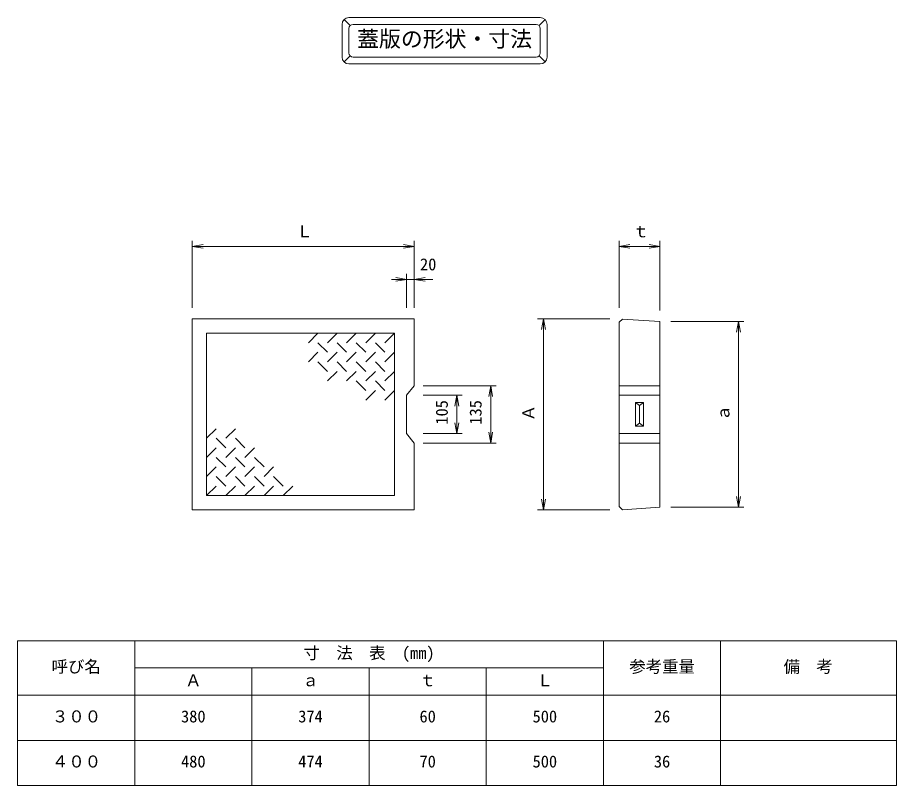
# Model space of a CAD drawing. Units: millimetres, scale not verified. Extents: x 5847 to 22386, y 2924 to 10641.
# Drawn here: x 15955 to 22386, y 2924 to 8547 of the extents above; entities that cross this region are included whole.
import ezdxf
from ezdxf.enums import TextEntityAlignment as Align

# ---------------------------------------------------------------- set-up
doc = ezdxf.new("R2010")
doc.units = ezdxf.units.MM
doc.layers.add('0_2', color=4, linetype='Continuous', lineweight=18)
doc.styles.add('ＭＳ ゴシック-5.0-0.0', font='')
doc.styles.get('ＭＳ ゴシック-5.0-0.0').set_extended_font_data('ＭＳ ゴシック-5.0-0.0')

msp = doc.modelspace()

# ---------------------------------------------------------------- linework, layer by layer
at = {"layer": '0_2'}
for p, q in [((18329.883, 8497.078), (18329.883, 8257.078)), ((18388.67, 8488.291), (18344.528, 8532.434)), ((18379.883, 8547.078), (19779.883, 8547.078)), ((18409.883, 8497.078), (19749.883, 8497.078)), ((19771.096, 8488.292), (19815.238, 8532.434)), ((19829.883, 8257.078), (19829.883, 8497.078)), ((18379.883, 8467.078), (18379.883, 8287.078)), ((19779.883, 8467.078), (19779.883, 8287.078)), ((18388.67, 8265.865), (18344.528, 8221.723)), ((18409.883, 8257.078), (19749.883, 8257.078)), ((19771.096, 8265.865), (19815.238, 8221.723)), ((18379.883, 8207.078), (19779.883, 8207.078)), ((17233.589, 6421.071), (17233.589, 6911.674)), ((17233.589, 6871.674), (17312.374, 6885.566)), ((18858.248, 6871.674), (18779.463, 6885.566)), ((18858.248, 6421.071), (18858.248, 6911.674)), ((20356.189, 6421.071), (20356.189, 6911.674)), ((20356.189, 6871.674), (20434.973, 6885.566)), ((20656.189, 6871.674), (20577.404, 6885.566)), ((20656.189, 6401.071), (20656.189, 6911.674)), ((17233.589, 6871.674), (18858.248, 6871.674)), ((17233.589, 6871.674), (17312.374, 6857.782)), ((18858.248, 6871.674), (18779.463, 6857.782)), ((20356.189, 6871.674), (20656.189, 6871.674)), ((20356.189, 6871.674), (20434.973, 6857.782)), ((20656.189, 6871.674), (20577.404, 6857.782)), ((18801.072, 6629.547), (18690.951, 6629.547)), ((18801.072, 6629.547), (18722.288, 6643.439)), ((18801.072, 6629.547), (18722.288, 6615.655)), ((18801.072, 6421.071), (18801.072, 6669.547)), ((18801.072, 6629.547), (18858.248, 6629.547)), ((18858.248, 6629.547), (18937.032, 6643.439)), ((18858.248, 6629.547), (18993.199, 6629.547)), ((18858.248, 6629.547), (18937.032, 6615.655)), ((20289.094, 6341.071), (19760.817, 6341.071)), ((19803.623, 6341.071), (19789.731, 6262.286)), ((19803.623, 6341.071), (19803.623, 4941.071)), ((19803.623, 6341.071), (19817.515, 6262.286)), ((20736.189, 6321.071), (21270.813, 6321.071)), ((21230.813, 6321.071), (21216.922, 6242.286)), ((21230.813, 6321.071), (21230.813, 4961.071)), ((21230.813, 6321.071), (21244.705, 6242.286)), ((17338.589, 6236.071), (17338.589, 5046.071)), ((17338.589, 6236.071), (18713.248, 6236.071)), ((18083.248, 6166.071), (18153.248, 6236.071)), ((18223.248, 6166.071), (18293.248, 6236.071)), ((18363.248, 6166.071), (18433.248, 6236.071)), ((18503.248, 6166.071), (18573.248, 6236.071)), ((18643.248, 6166.071), (18713.248, 6236.071)), ((18713.248, 6236.071), (18713.248, 5046.071)), ((18223.248, 6096.071), (18153.248, 6166.071)), ((18363.248, 6096.071), (18293.248, 6166.071)), ((18433.248, 6166.071), (18503.248, 6096.071)), ((18573.248, 6166.071), (18643.248, 6096.071)), ((18083.248, 6026.071), (18153.248, 6096.071)), ((18223.248, 6026.071), (18293.248, 6096.071)), ((18363.248, 6026.071), (18433.248, 6096.071)), ((18503.248, 6026.071), (18573.248, 6096.071)), ((18643.248, 6026.071), (18713.248, 6096.071)), ((18223.248, 5956.071), (18153.248, 6026.071)), ((18293.248, 6026.071), (18363.248, 5956.071)), ((18433.248, 6026.071), (18503.248, 5956.071)), ((18573.248, 6026.071), (18643.248, 5956.071)), ((18223.248, 5886.071), (18293.248, 5956.071)), ((18363.248, 5886.071), (18433.248, 5956.071)), ((18503.248, 5886.071), (18573.248, 5956.071)), ((18643.248, 5886.071), (18713.248, 5956.071)), ((18503.248, 5816.071), (18433.248, 5886.071)), ((18573.248, 5886.071), (18643.248, 5816.071)), ((18503.248, 5746.071), (18573.248, 5816.071)), ((18643.248, 5746.071), (18713.248, 5816.071)), ((19457.14, 5851.071), (18923.879, 5851.071)), ((19417.14, 5851.071), (19403.248, 5772.286)), ((19417.14, 5851.071), (19417.14, 5431.071)), ((19417.14, 5851.071), (19431.032, 5772.286)), ((20356.189, 5851.071), (20656.189, 5851.071)), ((19209.663, 5781.071), (18923.879, 5781.071)), ((19169.663, 5781.071), (19155.771, 5702.286)), ((19169.663, 5781.071), (19169.663, 5501.071)), ((19169.663, 5781.071), (19183.554, 5702.286)), ((20356.189, 5781.071), (20656.189, 5781.071)), ((20477.223, 5727.135), (20506.189, 5706.335)), ((20477.223, 5727.135), (20535.154, 5727.135)), ((20477.223, 5727.135), (20477.223, 5555.007)), ((20535.154, 5727.135), (20506.189, 5706.335)), ((20535.154, 5727.135), (20535.154, 5555.007)), ((20506.189, 5706.335), (20506.189, 5575.807)), ((17338.589, 5466.071), (17408.589, 5536.071)), ((17478.589, 5466.071), (17548.589, 5536.071)), ((19169.663, 5501.071), (19155.771, 5579.856)), ((19169.663, 5501.071), (19183.554, 5579.856)), ((20506.189, 5575.807), (20477.223, 5555.007)), ((20477.223, 5555.007), (20535.154, 5555.007)), ((20506.189, 5575.807), (20535.154, 5555.007)), ((19209.663, 5501.071), (18923.879, 5501.071)), ((19417.14, 5431.071), (19403.248, 5509.856)), ((19417.14, 5431.071), (19431.032, 5509.856)), ((20356.189, 5501.071), (20656.189, 5501.071)), ((17478.589, 5396.071), (17408.589, 5466.071)), ((17618.589, 5396.071), (17548.589, 5466.071)), ((19457.14, 5431.071), (18923.879, 5431.071)), ((20356.189, 5431.071), (20656.189, 5431.071)), ((17338.589, 5326.071), (17408.589, 5396.071)), ((17478.589, 5326.071), (17548.589, 5396.071)), ((17618.589, 5326.071), (17688.589, 5396.071)), ((17478.589, 5256.071), (17408.589, 5326.071)), ((17548.589, 5326.071), (17618.589, 5256.071)), ((17688.589, 5326.071), (17758.589, 5256.071)), ((17338.589, 5186.071), (17408.589, 5256.071)), ((17478.589, 5186.071), (17548.589, 5256.071)), ((17618.589, 5186.071), (17688.589, 5256.071)), ((17758.589, 5186.071), (17828.589, 5256.071)), ((17408.589, 5186.071), (17478.589, 5116.071)), ((17548.589, 5186.071), (17618.589, 5116.071)), ((17758.589, 5116.071), (17688.589, 5186.071)), ((17828.589, 5186.071), (17898.589, 5116.071)), ((17338.589, 5046.071), (17408.589, 5116.071)), ((17478.589, 5046.071), (17548.589, 5116.071)), ((17618.589, 5046.071), (17688.589, 5116.071)), ((17758.589, 5046.071), (17828.589, 5116.071)), ((17898.589, 5046.071), (17968.589, 5116.071)), ((17338.589, 5046.071), (18713.248, 5046.071)), ((19803.623, 4941.071), (19789.731, 5019.856)), ((19803.623, 4941.071), (19817.515, 5019.856)), ((21230.813, 4961.071), (21216.922, 5039.856)), ((21230.813, 4961.071), (21244.705, 5039.856)), ((20736.189, 4961.071), (21270.813, 4961.071)), ((20289.094, 4941.071), (19760.817, 4941.071)), ((20242.56, 3983.884), (20242.56, 2923.884)), ((21100.06, 3983.884), (21100.06, 2923.884)), ((16812.56, 3783.884), (20242.56, 3783.884)), ((17670.06, 3783.884), (17670.06, 2923.884)), ((18527.56, 3783.884), (18527.56, 2923.884)), ((19385.06, 3783.884), (19385.06, 2923.884)), ((15955.06, 3253.884), (22386.31, 3253.884))]:
    msp.add_line(p, q, dxfattribs=at)
at = {"layer": '0_2', "color": 2}
for p, q in [((17233.589, 6341.071), (18858.248, 6341.071)), ((17233.589, 6341.071), (17233.589, 4941.071)), ((18858.248, 6341.071), (18858.248, 5851.071)), ((20381.133, 6339.408), (20356.189, 6316.071)), ((20356.189, 4966.071), (20356.189, 6316.071)), ((20381.133, 6339.408), (20656.189, 6321.071)), ((20656.189, 6321.071), (20656.189, 4961.071)), ((18801.072, 5781.071), (18858.248, 5851.071)), ((18801.072, 5781.071), (18801.072, 5501.071)), ((18801.072, 5501.071), (18858.248, 5431.071)), ((18858.248, 5431.071), (18858.248, 4941.071)), ((20356.189, 4966.071), (20381.133, 4942.734)), ((20381.133, 4942.734), (20656.189, 4961.071)), ((17233.589, 4941.071), (18858.248, 4941.071)), ((15955.06, 3983.884), (22386.31, 3983.884)), ((15955.06, 3983.884), (15955.06, 2923.884)), ((16812.56, 3983.884), (16812.56, 2923.884)), ((22386.31, 3983.884), (22386.31, 2923.884)), ((15955.06, 3583.884), (22386.31, 3583.884)), ((15955.06, 2923.884), (22386.31, 2923.884))]:
    msp.add_line(p, q, dxfattribs=at)
at = {"layer": '0_2'}
for centre, radius, start, end in [((18379.883, 8497.078), 50, 90, 180), ((18409.883, 8467.078), 30, 90, 180), ((19749.883, 8467.078), 30, 0, 90), ((19779.883, 8497.078), 50, 0, 90), ((18379.883, 8257.078), 50, 180, 270), ((18409.883, 8287.078), 30, 180, 270), ((19749.883, 8287.078), 30, 270, 0), ((19779.883, 8257.078), 50, 270, 0)]:
    msp.add_arc(centre, radius, start, end, dxfattribs=at)

# ---------------------------------------------------------------- texts
at = {"layer": '0_2', "color": 7, "style": 'ＭＳ ゴシック-5.0-0.0'}
for s, height, p in [('蓋版の形状・寸法', 117.3, (18439.882, 8297.112)), ('Ｌ', 87.98, (17995.942, 6911.683)), ('ｔ', 87.98, (20456.209, 6911.683)), ('20', 87.98, (18900.065, 6669.556)), ('寸\u3000法\u3000表\u3000(mm)', 87.98, (18047.56, 3823.884)), ('呼び名', 87.98, (16203.925, 3724.003)), ('参考重量', 87.98, (20431.31, 3723.884)), ('備\u3000考', 87.98, (21560.472, 3723.884)), ('Ａ', 87.98, (17181.31, 3623.884)), ('ｔ', 87.98, (18896.31, 3623.884)), ('Ｌ', 87.98, (19753.81, 3623.884)), ('ａ', 87.98, (18038.81, 3623.884)), ('３００', 87.98, (16206.424, 3358.884)), ('380', 87.98, (17151.31, 3358.884)), ('374', 87.98, (18008.81, 3358.884)), ('60', 87.98, (18896.31, 3358.884)), ('500', 87.98, (19723.81, 3358.884)), ('26', 87.98, (20611.31, 3358.884)), ('４００', 87.98, (16206.424, 3028.884)), ('480', 87.98, (17151.31, 3028.884)), ('474', 87.98, (18008.81, 3028.884)), ('70', 87.98, (18896.31, 3028.884)), ('500', 87.98, (19723.81, 3028.884)), ('36', 87.98, (20611.31, 3028.884))]:
    msp.add_text(s, height=height, dxfattribs=at).set_placement(p, align=Align.BOTTOM_LEFT)
for s, p in [('105', (19129.684, 5566.073)), ('135', (19377.163, 5566.073)), ('Ａ', (19763.643, 5591.073)), ('ａ', (21190.834, 5591.073))]:
    msp.add_text(s, height=87.98, rotation=90, dxfattribs=at).set_placement(p, align=Align.BOTTOM_LEFT)

doc.saveas('drawing.dxf')
